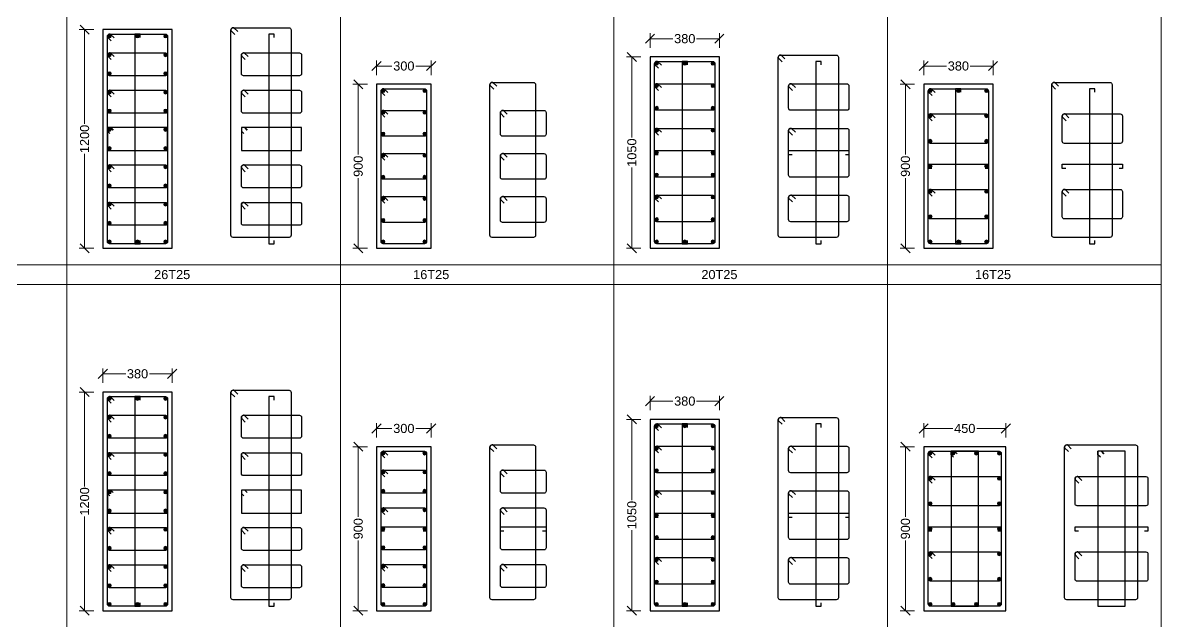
# Model space of a CAD drawing. Header units: inches. Extents: x 332 to 524, y 371 to 463.
# Drawn here: x 402.01 to 408.25, y 399.97 to 403.25 of the extents above; entities that cross this region are included whole.
import ezdxf
from ezdxf.enums import TextEntityAlignment as Align

# ---------------------------------------------------------------- set-up
doc = ezdxf.new("R2010")
doc.units = ezdxf.units.IN
doc.header["$MEASUREMENT"] = 0
for name, color, linetype, lineweight in [('25', 7, 'Continuous', 13), ('Column', 1, 'Continuous', 30), ('S-SHEET', 8, 'Continuous', 0)]:
    doc.layers.add(name, color=color, linetype=linetype, lineweight=lineweight)
for name, color, linetype in [('Bar', 7, 'Continuous'), ('Cover', 25, 'Continuous'), ('Dim', 7, 'Continuous'), ('Links', 4, 'Continuous'), ('Text', 7, 'Continuous')]:
    doc.layers.add(name, color=color, linetype=linetype)
doc.styles.add('Rcad', font='arial.ttf')

# ---------------------------------------------------------------- blocks, each defined once
blk = doc.blocks.new('_Oblique')
at = {"color": 0, "linetype": 'ByBlock', "lineweight": -2}
blk.add_line((-0.5, -0.5), (0.5, 0.5), dxfattribs=at)
blk = doc.blocks.new('25')
at = {"layer": '25'}
h = blk.add_hatch(color=256, dxfattribs=at)
h.paths.add_polyline_path([(0.35, 0.35), (0, 0), (0.35, -0.35, 0.198912), (0.5, 0, 0.198912)])
h.paths.add_polyline_path([(0.35, 0.35, 0.414214), (-0.35, 0.35), (0, 0)])
h.paths.add_polyline_path([(-0.35, 0.35, 0.198912), (-0.5, 0, 0.198912), (-0.35, -0.35), (0, 0)])
h.paths.add_polyline_path([(0, 0), (-0.35, -0.35, 0.414214), (0.35, -0.35)])
at = {"layer": '25', "lineweight": 15}
for p, q in [((0.35, 0.35), (-0.35, -0.35)), ((0.35, -0.35), (-0.35, 0.35))]:
    blk.add_line(p, q, dxfattribs=at)
at = {"layer": '25'}
blk.add_circle((0, 0), 0.5, dxfattribs=at)

msp = doc.modelspace()

# ---------------------------------------------------------------- linework, layer by layer
at = {"layer": 'Column', "elevation": 2510.4241}
for points in [[(402.4448, 402.0129), (402.8248, 402.0129), (402.8248, 403.2129), (402.4448, 403.2129)], [(405.4448, 402.0129), (405.8248, 402.0129), (405.8248, 403.0629), (405.4448, 403.0629)], [(403.9448, 402.0129), (404.2448, 402.0129), (404.2448, 402.9129), (403.9448, 402.9129)], [(406.9448, 402.0129), (407.3248, 402.0129), (407.3248, 402.9129), (406.9448, 402.9129)], [(402.4448, 400.0242), (402.8248, 400.0242), (402.8248, 401.2242), (402.4448, 401.2242)], [(405.4448, 400.0242), (405.8248, 400.0242), (405.8248, 401.0742), (405.4448, 401.0742)], [(403.9448, 400.0242), (404.2448, 400.0242), (404.2448, 400.9242), (403.9448, 400.9242)], [(406.9448, 400.0242), (407.3948, 400.0242), (407.3948, 400.9242), (406.9448, 400.9242)]]:
    msp.add_lwpolyline(points, close=True, dxfattribs=at)
at = {"layer": 'Cover', "elevation": 2510.4241}
for points in [[(402.4815, 403.1879), (402.7881, 403.1879, -0.414214), (402.7998, 403.1762), (402.7998, 402.0496, -0.414214), (402.7881, 402.0379), (402.4815, 402.0379, -0.414214), (402.4698, 402.0496), (402.4698, 403.1762, -0.414214), (402.4815, 403.1879), (402.4857, 403.1879), (402.5067, 403.1669), (402.4857, 403.1879), (402.4815, 403.1879, 0.414214), (402.4698, 403.1762), (402.4698, 403.172), (402.4909, 403.1511)], [(403.1587, 403.223), (403.4653, 403.223, -0.414214), (403.477, 403.2113), (403.477, 402.0847, -0.414214), (403.4653, 402.073), (403.1587, 402.073, -0.414214), (403.147, 402.0847), (403.147, 403.2113, -0.414214), (403.1587, 403.223), (403.1629, 403.223), (403.1839, 403.202), (403.1629, 403.223), (403.1587, 403.223, 0.414214), (403.147, 403.2113), (403.147, 403.2071), (403.1681, 403.1862)], [(406.1587, 403.073), (406.4653, 403.073, -0.414214), (406.477, 403.0613), (406.477, 402.0847, -0.414214), (406.4653, 402.073), (406.1587, 402.073, -0.414214), (406.147, 402.0847), (406.147, 403.0613, -0.414214), (406.1587, 403.073), (406.1629, 403.073), (406.1839, 403.052), (406.1629, 403.073), (406.1587, 403.073, 0.414214), (406.147, 403.0613), (406.147, 403.0571), (406.1681, 403.0362)], [(405.4815, 403.0379), (405.7881, 403.0379, -0.414214), (405.7998, 403.0262), (405.7998, 402.0496, -0.414214), (405.7881, 402.0379), (405.4815, 402.0379, -0.414214), (405.4698, 402.0496), (405.4698, 403.0262, -0.414214), (405.4815, 403.0379), (405.4857, 403.0379), (405.5067, 403.0169), (405.4857, 403.0379), (405.4815, 403.0379, 0.414214), (405.4698, 403.0262), (405.4698, 403.022), (405.4909, 403.0011)], [(403.9815, 402.8879), (404.2081, 402.8879, -0.414214), (404.2198, 402.8762), (404.2198, 402.0496, -0.414214), (404.2081, 402.0379), (403.9815, 402.0379, -0.414214), (403.9698, 402.0496), (403.9698, 402.8762, -0.414214), (403.9815, 402.8879), (403.9857, 402.8879), (404.0067, 402.8669), (403.9857, 402.8879), (403.9815, 402.8879, 0.414214), (403.9698, 402.8762), (403.9698, 402.872), (403.9909, 402.8511)], [(404.5787, 402.923), (404.8053, 402.923, -0.414214), (404.817, 402.9113), (404.817, 402.0847, -0.414214), (404.8053, 402.073), (404.5787, 402.073, -0.414214), (404.567, 402.0847), (404.567, 402.9113, -0.414214), (404.5787, 402.923), (404.5829, 402.923), (404.6039, 402.902), (404.5829, 402.923), (404.5787, 402.923, 0.414214), (404.567, 402.9113), (404.567, 402.9071), (404.5881, 402.8862)], [(406.9815, 402.8879), (407.2881, 402.8879, -0.414214), (407.2998, 402.8762), (407.2998, 402.0496, -0.414214), (407.2881, 402.0379), (406.9815, 402.0379, -0.414214), (406.9698, 402.0496), (406.9698, 402.8762, -0.414214), (406.9815, 402.8879), (406.9857, 402.8879), (407.0067, 402.8669), (406.9857, 402.8879), (406.9815, 402.8879, 0.414214), (406.9698, 402.8762), (406.9698, 402.872), (406.9909, 402.8511)], [(407.6587, 402.923), (407.9653, 402.923, -0.414214), (407.977, 402.9113), (407.977, 402.0847, -0.414214), (407.9653, 402.073), (407.6587, 402.073, -0.414214), (407.647, 402.0847), (407.647, 402.9113, -0.414214), (407.6587, 402.923), (407.6629, 402.923), (407.6839, 402.902), (407.6629, 402.923), (407.6587, 402.923, 0.414214), (407.647, 402.9113), (407.647, 402.9071), (407.6681, 402.8862)], [(402.4815, 401.1992), (402.7881, 401.1992, -0.414214), (402.7998, 401.1875), (402.7998, 400.0609, -0.414214), (402.7881, 400.0492), (402.4815, 400.0492, -0.414214), (402.4698, 400.0609), (402.4698, 401.1875, -0.414214), (402.4815, 401.1992), (402.4857, 401.1992), (402.5067, 401.1783), (402.4857, 401.1992), (402.4815, 401.1992, 0.414214), (402.4698, 401.1875), (402.4698, 401.1834), (402.4909, 401.1624)], [(403.1587, 401.2343), (403.4653, 401.2343, -0.414214), (403.477, 401.2226), (403.477, 400.096, -0.414214), (403.4653, 400.0843), (403.1587, 400.0843, -0.414214), (403.147, 400.096), (403.147, 401.2226, -0.414214), (403.1587, 401.2343), (403.1629, 401.2343), (403.1839, 401.2134), (403.1629, 401.2343), (403.1587, 401.2343, 0.414214), (403.147, 401.2226), (403.147, 401.2185), (403.1681, 401.1975)], [(406.1587, 401.0843), (406.4653, 401.0843, -0.414214), (406.477, 401.0726), (406.477, 400.096, -0.414214), (406.4653, 400.0843), (406.1587, 400.0843, -0.414214), (406.147, 400.096), (406.147, 401.0726, -0.414214), (406.1587, 401.0843), (406.1629, 401.0843), (406.1839, 401.0634), (406.1629, 401.0843), (406.1587, 401.0843, 0.414214), (406.147, 401.0726), (406.147, 401.0685), (406.1681, 401.0475)], [(405.4815, 401.0492), (405.7881, 401.0492, -0.414214), (405.7998, 401.0375), (405.7998, 400.0609, -0.414214), (405.7881, 400.0492), (405.4815, 400.0492, -0.414214), (405.4698, 400.0609), (405.4698, 401.0375, -0.414214), (405.4815, 401.0492), (405.4857, 401.0492), (405.5067, 401.0283), (405.4857, 401.0492), (405.4815, 401.0492, 0.414214), (405.4698, 401.0375), (405.4698, 401.0334), (405.4909, 401.0124)], [(404.5787, 400.9343), (404.8053, 400.9343, -0.414214), (404.817, 400.9226), (404.817, 400.096, -0.414214), (404.8053, 400.0843), (404.5787, 400.0843, -0.414214), (404.567, 400.096), (404.567, 400.9226, -0.414214), (404.5787, 400.9343), (404.5829, 400.9343), (404.6039, 400.9134), (404.5829, 400.9343), (404.5787, 400.9343, 0.414214), (404.567, 400.9226), (404.567, 400.9185), (404.5881, 400.8975)], [(407.7287, 400.9343), (408.1053, 400.9343, -0.414214), (408.117, 400.9226), (408.117, 400.096, -0.414214), (408.1053, 400.0843), (407.7287, 400.0843, -0.414214), (407.717, 400.096), (407.717, 400.9226, -0.414214), (407.7287, 400.9343), (407.7329, 400.9343), (407.7539, 400.9134), (407.7329, 400.9343), (407.7287, 400.9343, 0.414214), (407.717, 400.9226), (407.717, 400.9185), (407.7381, 400.8975)], [(403.9815, 400.8992), (404.2081, 400.8992, -0.414214), (404.2198, 400.8875), (404.2198, 400.0609, -0.414214), (404.2081, 400.0492), (403.9815, 400.0492, -0.414214), (403.9698, 400.0609), (403.9698, 400.8875, -0.414214), (403.9815, 400.8992), (403.9857, 400.8992), (404.0067, 400.8783), (403.9857, 400.8992), (403.9815, 400.8992, 0.414214), (403.9698, 400.8875), (403.9698, 400.8834), (403.9909, 400.8624)], [(406.9815, 400.8992), (407.3581, 400.8992, -0.414214), (407.3698, 400.8875), (407.3698, 400.0609, -0.414214), (407.3581, 400.0492), (406.9815, 400.0492, -0.414214), (406.9698, 400.0609), (406.9698, 400.8875, -0.414214), (406.9815, 400.8992), (406.9857, 400.8992), (407.0067, 400.8783), (406.9857, 400.8992), (406.9815, 400.8992, 0.414214), (406.9698, 400.8875), (406.9698, 400.8834), (406.9909, 400.8624)]]:
    msp.add_lwpolyline(points, format="xyb", dxfattribs=at)
at = {"layer": 'Dim', "lineweight": 13}
for p, q in [((402.3948, 403.2129, 2510.4241), (402.3148, 403.2129, 2510.4241)), ((402.3448, 403.2129, 2510.4241), (402.3448, 402.695, 2510.4241)), ((405.4448, 403.1129, 2510.4241), (405.4448, 403.1929, 2510.4241)), ((405.8248, 403.1129, 2510.4241), (405.8248, 403.1929, 2510.4241)), ((405.4448, 403.1629, 2510.4241), (405.5698, 403.1629, 2510.4241)), ((405.8248, 403.1629, 2510.4241), (405.6999, 403.1629, 2510.4241)), ((405.3948, 403.0629, 2510.4241), (405.3148, 403.0629, 2510.4241)), ((405.3448, 403.0629, 2510.4241), (405.3448, 402.62, 2510.4241)), ((403.9448, 402.9629, 2510.4241), (403.9448, 403.0429, 2510.4241)), ((403.9448, 403.0129, 2510.4241), (404.0298, 403.0129, 2510.4241)), ((404.2448, 403.0129, 2510.4241), (404.1599, 403.0129, 2510.4241)), ((404.2448, 402.9629, 2510.4241), (404.2448, 403.0429, 2510.4241)), ((406.9448, 402.9629, 2510.4241), (406.9448, 403.0429, 2510.4241)), ((406.9448, 403.0129, 2510.4241), (407.0698, 403.0129, 2510.4241)), ((407.3248, 403.0129, 2510.4241), (407.1999, 403.0129, 2510.4241)), ((407.3248, 402.9629, 2510.4241), (407.3248, 403.0429, 2510.4241)), ((403.8948, 402.9129, 2510.4241), (403.8148, 402.9129, 2510.4241)), ((403.8448, 402.9129, 2510.4241), (403.8448, 402.528, 2510.4241)), ((406.8948, 402.9129, 2510.4241), (406.8148, 402.9129, 2510.4241)), ((406.8448, 402.9129, 2510.4241), (406.8448, 402.528, 2510.4241)), ((402.3448, 402.0129, 2510.4241), (402.3448, 402.5308, 2510.4241)), ((405.3448, 402.0129, 2510.4241), (405.3448, 402.4558, 2510.4241)), ((403.8448, 402.0129, 2510.4241), (403.8448, 402.3978, 2510.4241)), ((406.8448, 402.0129, 2510.4241), (406.8448, 402.3978, 2510.4241)), ((402.3948, 402.0129, 2510.4241), (402.3148, 402.0129, 2510.4241)), ((403.8948, 402.0129, 2510.4241), (403.8148, 402.0129, 2510.4241)), ((405.3948, 402.0129, 2510.4241), (405.3148, 402.0129, 2510.4241)), ((406.8948, 402.0129, 2510.4241), (406.8148, 402.0129, 2510.4241)), ((402.4448, 401.2742, 2510.4241), (402.4448, 401.3542, 2510.4241)), ((402.4448, 401.3242, 2510.4241), (402.5698, 401.3242, 2510.4241)), ((402.8248, 401.3242, 2510.4241), (402.6999, 401.3242, 2510.4241)), ((402.8248, 401.2742, 2510.4241), (402.8248, 401.3542, 2510.4241)), ((402.3948, 401.2242, 2510.4241), (402.3148, 401.2242, 2510.4241)), ((402.3448, 401.2242, 2510.4241), (402.3448, 400.7064, 2510.4241)), ((405.4448, 401.1242, 2510.4241), (405.4448, 401.2042, 2510.4241)), ((405.8248, 401.1242, 2510.4241), (405.8248, 401.2042, 2510.4241)), ((405.4448, 401.1742, 2510.4241), (405.5698, 401.1742, 2510.4241)), ((405.8248, 401.1742, 2510.4241), (405.6999, 401.1742, 2510.4241)), ((405.3948, 401.0742, 2510.4241), (405.3148, 401.0742, 2510.4241)), ((405.3448, 401.0742, 2510.4241), (405.3448, 400.6314, 2510.4241)), ((403.9448, 400.9742, 2510.4241), (403.9448, 401.0542, 2510.4241)), ((403.9448, 401.0242, 2510.4241), (404.0298, 401.0242, 2510.4241)), ((404.2448, 401.0242, 2510.4241), (404.1599, 401.0242, 2510.4241)), ((404.2448, 400.9742, 2510.4241), (404.2448, 401.0542, 2510.4241)), ((406.9448, 400.9742, 2510.4241), (406.9448, 401.0542, 2510.4241)), ((406.9448, 401.0242, 2510.4241), (407.1038, 401.0242, 2510.4241)), ((407.3948, 401.0242, 2510.4241), (407.2359, 401.0242, 2510.4241)), ((407.3948, 400.9742, 2510.4241), (407.3948, 401.0542, 2510.4241)), ((403.8948, 400.9242, 2510.4241), (403.8148, 400.9242, 2510.4241)), ((403.8448, 400.9242, 2510.4241), (403.8448, 400.5393, 2510.4241)), ((406.8948, 400.9242, 2510.4241), (406.8148, 400.9242, 2510.4241)), ((406.8448, 400.9242, 2510.4241), (406.8448, 400.5393, 2510.4241)), ((402.3448, 400.0242, 2510.4241), (402.3448, 400.5421, 2510.4241)), ((405.3448, 400.0242, 2510.4241), (405.3448, 400.4671, 2510.4241)), ((403.8448, 400.0242, 2510.4241), (403.8448, 400.4092, 2510.4241)), ((406.8448, 400.0242, 2510.4241), (406.8448, 400.4092, 2510.4241)), ((402.3948, 400.0242, 2510.4241), (402.3148, 400.0242, 2510.4241)), ((403.8948, 400.0242, 2510.4241), (403.8148, 400.0242, 2510.4241)), ((405.3948, 400.0242, 2510.4241), (405.3148, 400.0242, 2510.4241)), ((406.8948, 400.0242, 2510.4241), (406.8148, 400.0242, 2510.4241))]:
    msp.add_line(p, q, dxfattribs=at)
at = {"layer": 'Links', "color": 6, "elevation": 2510.4241}
for points in [[(402.6489, 403.1692), (402.6489, 403.1879), (402.6197, 403.1879), (402.6197, 402.0379), (402.6489, 402.0379), (402.6489, 402.0566)], [(403.3834, 403.1692), (403.3834, 403.1879), (403.3542, 403.1879), (403.3542, 402.0379), (403.3834, 402.0379), (403.3834, 402.0566)], [(405.6489, 403.0192), (405.6489, 403.0379), (405.6197, 403.0379), (405.6197, 402.0379), (405.6489, 402.0379), (405.6489, 402.0566)], [(406.3834, 403.0192), (406.3834, 403.0379), (406.3542, 403.0379), (406.3542, 402.0379), (406.3834, 402.0379), (406.3834, 402.0566)], [(407.1489, 402.8692), (407.1489, 402.8879), (407.1197, 402.8879), (407.1197, 402.0379), (407.1489, 402.0379), (407.1489, 402.0566)], [(407.8834, 402.8692), (407.8834, 402.8879), (407.8542, 402.8879), (407.8542, 402.0379), (407.8834, 402.0379), (407.8834, 402.0566)], [(405.4886, 402.5255), (405.4698, 402.5255), (405.4698, 402.5489), (405.7998, 402.5489), (405.7998, 402.5489), (405.7998, 402.5255), (405.7811, 402.5255)], [(406.2231, 402.5255), (406.2043, 402.5255), (406.2043, 402.5489), (406.5343, 402.5489), (406.5343, 402.5489), (406.5343, 402.5255), (406.5156, 402.5255)], [(406.9886, 402.4505), (406.9698, 402.4505), (406.9698, 402.4739), (407.2998, 402.4739), (407.2998, 402.4739), (407.2998, 402.4505), (407.2811, 402.4505)], [(407.7231, 402.4505), (407.7043, 402.4505), (407.7043, 402.4739), (408.0343, 402.4739), (408.0343, 402.4739), (408.0343, 402.4505), (408.0156, 402.4505)], [(402.6489, 401.1805), (402.6489, 401.1992), (402.6197, 401.1992), (402.6197, 400.0492), (402.6489, 400.0492), (402.6489, 400.068)], [(403.3834, 401.1805), (403.3834, 401.1992), (403.3542, 401.1992), (403.3542, 400.0492), (403.3834, 400.0492), (403.3834, 400.068)], [(405.6489, 401.0305), (405.6489, 401.0492), (405.6197, 401.0492), (405.6197, 400.0492), (405.6489, 400.0492), (405.6489, 400.068)], [(406.3834, 401.0305), (406.3834, 401.0492), (406.3542, 401.0492), (406.3542, 400.0492), (406.3834, 400.0492), (406.3834, 400.068)], [(405.4886, 400.5368), (405.4698, 400.5368), (405.4698, 400.5602), (405.7998, 400.5602), (405.7998, 400.5602), (405.7998, 400.5368), (405.7811, 400.5368)], [(406.2231, 400.5368), (406.2043, 400.5368), (406.2043, 400.5602), (406.5343, 400.5602), (406.5343, 400.5602), (406.5343, 400.5368), (406.5156, 400.5368)], [(403.9886, 400.4618), (403.9698, 400.4618), (403.9698, 400.4852), (404.2198, 400.4852), (404.2198, 400.4852), (404.2198, 400.4618), (404.2011, 400.4618)], [(404.6431, 400.4618), (404.6243, 400.4618), (404.6243, 400.4852), (404.8743, 400.4852), (404.8743, 400.4852), (404.8743, 400.4618), (404.8556, 400.4618)], [(406.9886, 400.4618), (406.9698, 400.4618), (406.9698, 400.4852), (407.3698, 400.4852), (407.3698, 400.4852), (407.3698, 400.4618), (407.3511, 400.4618)], [(407.7931, 400.4612), (407.7743, 400.4612), (407.7743, 400.4846), (408.1743, 400.4846), (408.1743, 400.4846), (408.1743, 400.4612), (408.1556, 400.4612)]]:
    msp.add_lwpolyline(points, dxfattribs=at)
at = {"layer": 'Links', "elevation": 2510.4241}
for points in [[(402.4815, 403.0853), (402.7881, 403.0853, -0.414214), (402.7998, 403.0736), (402.7998, 402.9711, -0.414214), (402.7881, 402.9594), (402.4815, 402.9594, -0.414214), (402.4698, 402.9711), (402.4698, 403.0736, -0.414214), (402.4815, 403.0853), (402.4857, 403.0853), (402.5067, 403.0644), (402.4857, 403.0853), (402.4815, 403.0853, 0.414214), (402.4698, 403.0736), (402.4698, 403.0695), (402.4909, 403.0485)], [(403.216, 403.0853), (403.5226, 403.0853, -0.414214), (403.5343, 403.0736), (403.5343, 402.9711, -0.414214), (403.5226, 402.9594), (403.216, 402.9594, -0.414214), (403.2043, 402.9711), (403.2043, 403.0736, -0.414214), (403.216, 403.0853), (403.2202, 403.0853), (403.2412, 403.0644), (403.2202, 403.0853), (403.216, 403.0853, 0.414214), (403.2043, 403.0736), (403.2043, 403.0695), (403.2254, 403.0485)], [(402.4815, 402.8802), (402.7881, 402.8802, -0.414214), (402.7998, 402.8685), (402.7998, 402.766, -0.414214), (402.7881, 402.7543), (402.4815, 402.7543, -0.414214), (402.4698, 402.766), (402.4698, 402.8685, -0.414214), (402.4815, 402.8802), (402.4857, 402.8802), (402.5067, 402.8593), (402.4857, 402.8802), (402.4815, 402.8802, 0.414214), (402.4698, 402.8685), (402.4698, 402.8644), (402.4909, 402.8434)], [(403.216, 402.8802), (403.5226, 402.8802, -0.414214), (403.5343, 402.8685), (403.5343, 402.766, -0.414214), (403.5226, 402.7543), (403.216, 402.7543, -0.414214), (403.2043, 402.766), (403.2043, 402.8685, -0.414214), (403.216, 402.8802), (403.2202, 402.8802), (403.2412, 402.8593), (403.2202, 402.8802), (403.216, 402.8802, 0.414214), (403.2043, 402.8685), (403.2043, 402.8644), (403.2254, 402.8434)], [(405.4815, 402.9156), (405.7881, 402.9156, -0.414214), (405.7998, 402.9039), (405.7998, 402.7817, -0.414214), (405.7881, 402.77), (405.4815, 402.77, -0.414214), (405.4698, 402.7817), (405.4698, 402.9039, -0.414214), (405.4815, 402.9156), (405.4857, 402.9156), (405.5067, 402.8947), (405.4857, 402.9156), (405.4815, 402.9156, 0.414214), (405.4698, 402.9039), (405.4698, 402.8998), (405.4909, 402.8788)], [(406.216, 402.9156), (406.5226, 402.9156, -0.414214), (406.5343, 402.9039), (406.5343, 402.7817, -0.414214), (406.5226, 402.77), (406.216, 402.77, -0.414214), (406.2043, 402.7817), (406.2043, 402.9039, -0.414214), (406.216, 402.9156), (406.2202, 402.9156), (406.2412, 402.8947), (406.2202, 402.9156), (406.216, 402.9156, 0.414214), (406.2043, 402.9039), (406.2043, 402.8998), (406.2254, 402.8788)], [(403.9815, 402.7696), (404.2081, 402.7696, -0.414214), (404.2198, 402.7579), (404.2198, 402.6396, -0.414214), (404.2081, 402.6279), (403.9815, 402.6279, -0.414214), (403.9698, 402.6396), (403.9698, 402.7579, -0.414214), (403.9815, 402.7696), (403.9857, 402.7696), (404.0067, 402.7486), (403.9857, 402.7696), (403.9815, 402.7696, 0.414214), (403.9698, 402.7579), (403.9698, 402.7538), (403.9909, 402.7328)], [(404.636, 402.7696), (404.8626, 402.7696, -0.414214), (404.8743, 402.7579), (404.8743, 402.6396, -0.414214), (404.8626, 402.6279), (404.636, 402.6279, -0.414214), (404.6243, 402.6396), (404.6243, 402.7579, -0.414214), (404.636, 402.7696), (404.6402, 402.7696), (404.6612, 402.7486), (404.6402, 402.7696), (404.636, 402.7696, 0.414214), (404.6243, 402.7579), (404.6243, 402.7538), (404.6454, 402.7328)], [(406.9815, 402.7499), (407.2881, 402.7499, -0.414214), (407.2998, 402.7382), (407.2998, 402.6002, -0.414214), (407.2881, 402.5885), (406.9815, 402.5885, -0.414214), (406.9698, 402.6002), (406.9698, 402.7382, -0.414214), (406.9815, 402.7499), (406.9857, 402.7499), (407.0067, 402.7289), (406.9857, 402.7499), (406.9815, 402.7499, 0.414214), (406.9698, 402.7382), (406.9698, 402.734), (406.9909, 402.7131)], [(407.716, 402.7499), (408.0226, 402.7499, -0.414214), (408.0343, 402.7382), (408.0343, 402.6002, -0.414214), (408.0226, 402.5885), (407.716, 402.5885, -0.414214), (407.7043, 402.6002), (407.7043, 402.7382, -0.414214), (407.716, 402.7499), (407.7202, 402.7499), (407.7412, 402.7289), (407.7202, 402.7499), (407.716, 402.7499, 0.414214), (407.7043, 402.7382), (407.7043, 402.734), (407.7254, 402.7131)], [(405.4815, 402.6711), (405.7881, 402.6711, -0.414214), (405.7998, 402.6594), (405.7998, 402.4149, -0.414214), (405.7881, 402.4032), (405.4815, 402.4032, -0.414214), (405.4698, 402.4149), (405.4698, 402.6594, -0.414214), (405.4815, 402.6711), (405.4857, 402.6711), (405.5067, 402.6502), (405.4857, 402.6711), (405.4815, 402.6711, 0.414214), (405.4698, 402.6594), (405.4698, 402.6553), (405.4909, 402.6343)], [(406.216, 402.6711), (406.5226, 402.6711, -0.414214), (406.5343, 402.6594), (406.5343, 402.4149, -0.414214), (406.5226, 402.4032), (406.216, 402.4032, -0.414214), (406.2043, 402.4149), (406.2043, 402.6594, -0.414214), (406.216, 402.6711), (406.2202, 402.6711), (406.2412, 402.6502), (406.2202, 402.6711), (406.216, 402.6711, 0.414214), (406.2043, 402.6594), (406.2043, 402.6553), (406.2254, 402.6343)], [(403.9815, 402.533), (404.2081, 402.533, -0.414214), (404.2198, 402.5213), (404.2198, 402.403, -0.414214), (404.2081, 402.3913), (403.9815, 402.3913, -0.414214), (403.9698, 402.403), (403.9698, 402.5213, -0.414214), (403.9815, 402.533), (403.9857, 402.533), (404.0067, 402.5121), (403.9857, 402.533), (403.9815, 402.533, 0.414214), (403.9698, 402.5213), (403.9698, 402.5172), (403.9909, 402.4962)], [(404.636, 402.533), (404.8626, 402.533, -0.414214), (404.8743, 402.5213), (404.8743, 402.403, -0.414214), (404.8626, 402.3913), (404.636, 402.3913, -0.414214), (404.6243, 402.403), (404.6243, 402.5213, -0.414214), (404.636, 402.533), (404.6402, 402.533), (404.6612, 402.5121), (404.6402, 402.533), (404.636, 402.533, 0.414214), (404.6243, 402.5213), (404.6243, 402.5172), (404.6454, 402.4962)], [(402.4815, 402.4701), (402.7881, 402.4701, -0.414214), (402.7998, 402.4584), (402.7998, 402.3558, -0.414214), (402.7881, 402.3441), (402.4815, 402.3441, -0.414214), (402.4698, 402.3558), (402.4698, 402.4584, -0.414214), (402.4815, 402.4701), (402.4857, 402.4701), (402.5067, 402.4491), (402.4857, 402.4701), (402.4815, 402.4701, 0.414214), (402.4698, 402.4584), (402.4698, 402.4542), (402.4909, 402.4333)], [(403.216, 402.4701), (403.5226, 402.4701, -0.414214), (403.5343, 402.4584), (403.5343, 402.3558, -0.414214), (403.5226, 402.3441), (403.216, 402.3441, -0.414214), (403.2043, 402.3558), (403.2043, 402.4584, -0.414214), (403.216, 402.4701), (403.2202, 402.4701), (403.2412, 402.4491), (403.2202, 402.4701), (403.216, 402.4701, 0.414214), (403.2043, 402.4584), (403.2043, 402.4542), (403.2254, 402.4333)], [(405.4815, 402.3044), (405.7881, 402.3044, -0.414214), (405.7998, 402.2927), (405.7998, 402.1704, -0.414214), (405.7881, 402.1587), (405.4815, 402.1587, -0.414214), (405.4698, 402.1704), (405.4698, 402.2927, -0.414214), (405.4815, 402.3044), (405.4857, 402.3044), (405.5067, 402.2834), (405.4857, 402.3044), (405.4815, 402.3044, 0.414214), (405.4698, 402.2927), (405.4698, 402.2885), (405.4909, 402.2676)], [(406.216, 402.3044), (406.5226, 402.3044, -0.414214), (406.5343, 402.2927), (406.5343, 402.1704, -0.414214), (406.5226, 402.1587), (406.216, 402.1587, -0.414214), (406.2043, 402.1704), (406.2043, 402.2927, -0.414214), (406.216, 402.3044), (406.2202, 402.3044), (406.2412, 402.2834), (406.2202, 402.3044), (406.216, 402.3044, 0.414214), (406.2043, 402.2927), (406.2043, 402.2885), (406.2254, 402.2676)], [(406.9815, 402.3359), (407.2881, 402.3359, -0.414214), (407.2998, 402.3242), (407.2998, 402.1862, -0.414214), (407.2881, 402.1745), (406.9815, 402.1745, -0.414214), (406.9698, 402.1862), (406.9698, 402.3242, -0.414214), (406.9815, 402.3359), (406.9857, 402.3359), (407.0067, 402.3149), (406.9857, 402.3359), (406.9815, 402.3359, 0.414214), (406.9698, 402.3242), (406.9698, 402.32), (406.9909, 402.2991)], [(407.716, 402.3359), (408.0226, 402.3359, -0.414214), (408.0343, 402.3242), (408.0343, 402.1862, -0.414214), (408.0226, 402.1745), (407.716, 402.1745, -0.414214), (407.7043, 402.1862), (407.7043, 402.3242, -0.414214), (407.716, 402.3359), (407.7202, 402.3359), (407.7412, 402.3149), (407.7202, 402.3359), (407.716, 402.3359, 0.414214), (407.7043, 402.3242), (407.7043, 402.32), (407.7254, 402.2991)], [(402.4815, 402.265), (402.7881, 402.265, -0.414214), (402.7998, 402.2533), (402.7998, 402.1507, -0.414214), (402.7881, 402.139), (402.4815, 402.139, -0.414214), (402.4698, 402.1507), (402.4698, 402.2533, -0.414214), (402.4815, 402.265), (402.4857, 402.265), (402.5067, 402.244), (402.4857, 402.265), (402.4815, 402.265, 0.414214), (402.4698, 402.2533), (402.4698, 402.2491), (402.4909, 402.2282)], [(403.216, 402.265), (403.5226, 402.265, -0.414214), (403.5343, 402.2533), (403.5343, 402.1507, -0.414214), (403.5226, 402.139), (403.216, 402.139, -0.414214), (403.2043, 402.1507), (403.2043, 402.2533, -0.414214), (403.216, 402.265), (403.2202, 402.265), (403.2412, 402.244), (403.2202, 402.265), (403.216, 402.265, 0.414214), (403.2043, 402.2533), (403.2043, 402.2491), (403.2254, 402.2282)], [(403.9815, 402.2965), (404.2081, 402.2965, -0.414214), (404.2198, 402.2848), (404.2198, 402.1665, -0.414214), (404.2081, 402.1548), (403.9815, 402.1548, -0.414214), (403.9698, 402.1665), (403.9698, 402.2848, -0.414214), (403.9815, 402.2965), (403.9857, 402.2965), (404.0067, 402.2755), (403.9857, 402.2965), (403.9815, 402.2965, 0.414214), (403.9698, 402.2848), (403.9698, 402.2806), (403.9909, 402.2597)], [(404.636, 402.2965), (404.8626, 402.2965, -0.414214), (404.8743, 402.2848), (404.8743, 402.1665, -0.414214), (404.8626, 402.1548), (404.636, 402.1548, -0.414214), (404.6243, 402.1665), (404.6243, 402.2848, -0.414214), (404.636, 402.2965), (404.6402, 402.2965), (404.6612, 402.2755), (404.6402, 402.2965), (404.636, 402.2965, 0.414214), (404.6243, 402.2848), (404.6243, 402.2806), (404.6454, 402.2597)], [(402.4815, 401.0967), (402.7881, 401.0967, -0.414214), (402.7998, 401.085), (402.7998, 400.9824, -0.414214), (402.7881, 400.9707), (402.4815, 400.9707, -0.414214), (402.4698, 400.9824), (402.4698, 401.085, -0.414214), (402.4815, 401.0967), (402.4857, 401.0967), (402.5067, 401.0757), (402.4857, 401.0967), (402.4815, 401.0967, 0.414214), (402.4698, 401.085), (402.4698, 401.0809), (402.4909, 401.0599)], [(403.216, 401.0967), (403.5226, 401.0967, -0.414214), (403.5343, 401.085), (403.5343, 400.9824, -0.414214), (403.5226, 400.9707), (403.216, 400.9707, -0.414214), (403.2043, 400.9824), (403.2043, 401.085, -0.414214), (403.216, 401.0967), (403.2202, 401.0967), (403.2412, 401.0757), (403.2202, 401.0967), (403.216, 401.0967, 0.414214), (403.2043, 401.085), (403.2043, 401.0809), (403.2254, 401.0599)], [(402.4815, 400.8916), (402.7881, 400.8916, -0.414214), (402.7998, 400.8799), (402.7998, 400.7774, -0.414214), (402.7881, 400.7657), (402.4815, 400.7657, -0.414214), (402.4698, 400.7774), (402.4698, 400.8799, -0.414214), (402.4815, 400.8916), (402.4857, 400.8916), (402.5067, 400.8706), (402.4857, 400.8916), (402.4815, 400.8916, 0.414214), (402.4698, 400.8799), (402.4698, 400.8758), (402.4909, 400.8548)], [(403.216, 400.8916), (403.5226, 400.8916, -0.414214), (403.5343, 400.8799), (403.5343, 400.7774, -0.414214), (403.5226, 400.7657), (403.216, 400.7657, -0.414214), (403.2043, 400.7774), (403.2043, 400.8799, -0.414214), (403.216, 400.8916), (403.2202, 400.8916), (403.2412, 400.8706), (403.2202, 400.8916), (403.216, 400.8916, 0.414214), (403.2043, 400.8799), (403.2043, 400.8758), (403.2254, 400.8548)], [(405.4815, 400.927), (405.7881, 400.927, -0.414214), (405.7998, 400.9153), (405.7998, 400.793, -0.414214), (405.7881, 400.7813), (405.4815, 400.7813, -0.414214), (405.4698, 400.793), (405.4698, 400.9153, -0.414214), (405.4815, 400.927), (405.4857, 400.927), (405.5067, 400.906), (405.4857, 400.927), (405.4815, 400.927, 0.414214), (405.4698, 400.9153), (405.4698, 400.9111), (405.4909, 400.8902)], [(406.216, 400.927), (406.5226, 400.927, -0.414214), (406.5343, 400.9153), (406.5343, 400.793, -0.414214), (406.5226, 400.7813), (406.216, 400.7813, -0.414214), (406.2043, 400.793), (406.2043, 400.9153, -0.414214), (406.216, 400.927), (406.2202, 400.927), (406.2412, 400.906), (406.2202, 400.927), (406.216, 400.927, 0.414214), (406.2043, 400.9153), (406.2043, 400.9111), (406.2254, 400.8902)], [(403.9815, 400.7957), (404.2081, 400.7957, -0.414214), (404.2198, 400.784), (404.2198, 400.6805, -0.414214), (404.2081, 400.6688), (403.9815, 400.6688, -0.414214), (403.9698, 400.6805), (403.9698, 400.784, -0.414214), (403.9815, 400.7957), (403.9857, 400.7957), (404.0067, 400.7748), (403.9857, 400.7957), (403.9815, 400.7957, 0.414214), (403.9698, 400.784), (403.9698, 400.7799), (403.9909, 400.7589)], [(404.636, 400.7957), (404.8626, 400.7957, -0.414214), (404.8743, 400.784), (404.8743, 400.6805, -0.414214), (404.8626, 400.6688), (404.636, 400.6688, -0.414214), (404.6243, 400.6805), (404.6243, 400.784, -0.414214), (404.636, 400.7957), (404.6402, 400.7957), (404.6612, 400.7748), (404.6402, 400.7957), (404.636, 400.7957, 0.414214), (404.6243, 400.784), (404.6243, 400.7799), (404.6454, 400.7589)], [(406.9815, 400.7613), (407.3581, 400.7613, -0.414214), (407.3698, 400.7496), (407.3698, 400.6125, -0.414214), (407.3581, 400.6008), (406.9815, 400.6008, -0.414214), (406.9698, 400.6125), (406.9698, 400.7496, -0.414214), (406.9815, 400.7613), (406.9857, 400.7613), (407.0067, 400.7404), (406.9857, 400.7613), (406.9815, 400.7613, 0.414214), (406.9698, 400.7496), (406.9698, 400.7455), (406.9909, 400.7245)], [(407.786, 400.7607), (408.1626, 400.7607, -0.414214), (408.1743, 400.749), (408.1743, 400.6119, -0.414214), (408.1626, 400.6002), (407.786, 400.6002, -0.414214), (407.7743, 400.6119), (407.7743, 400.749, -0.414214), (407.786, 400.7607), (407.7902, 400.7607), (407.8112, 400.7397), (407.7902, 400.7607), (407.786, 400.7607, 0.414214), (407.7743, 400.749), (407.7743, 400.7448), (407.7954, 400.7239)], [(405.4815, 400.6825), (405.7881, 400.6825, -0.414214), (405.7998, 400.6708), (405.7998, 400.4263, -0.414214), (405.7881, 400.4146), (405.4815, 400.4146, -0.414214), (405.4698, 400.4263), (405.4698, 400.6708, -0.414214), (405.4815, 400.6825), (405.4857, 400.6825), (405.5067, 400.6615), (405.4857, 400.6825), (405.4815, 400.6825, 0.414214), (405.4698, 400.6708), (405.4698, 400.6666), (405.4909, 400.6457)], [(406.216, 400.6825), (406.5226, 400.6825, -0.414214), (406.5343, 400.6708), (406.5343, 400.4263, -0.414214), (406.5226, 400.4146), (406.216, 400.4146, -0.414214), (406.2043, 400.4263), (406.2043, 400.6708, -0.414214), (406.216, 400.6825), (406.2202, 400.6825), (406.2412, 400.6615), (406.2202, 400.6825), (406.216, 400.6825, 0.414214), (406.2043, 400.6708), (406.2043, 400.6666), (406.2254, 400.6457)], [(403.9815, 400.5887), (404.2081, 400.5887, -0.414214), (404.2198, 400.577), (404.2198, 400.37, -0.414214), (404.2081, 400.3583), (403.9815, 400.3583, -0.414214), (403.9698, 400.37), (403.9698, 400.577, -0.414214), (403.9815, 400.5887), (403.9857, 400.5887), (404.0067, 400.5678), (403.9857, 400.5887), (403.9815, 400.5887, 0.414214), (403.9698, 400.577), (403.9698, 400.5729), (403.9909, 400.5519)], [(404.636, 400.5887), (404.8626, 400.5887, -0.414214), (404.8743, 400.577), (404.8743, 400.37, -0.414214), (404.8626, 400.3583), (404.636, 400.3583, -0.414214), (404.6243, 400.37), (404.6243, 400.577, -0.414214), (404.636, 400.5887), (404.6402, 400.5887), (404.6612, 400.5678), (404.6402, 400.5887), (404.636, 400.5887, 0.414214), (404.6243, 400.577), (404.6243, 400.5729), (404.6454, 400.5519)], [(402.4815, 400.4814), (402.7881, 400.4814, -0.414214), (402.7998, 400.4697), (402.7998, 400.3672, -0.414214), (402.7881, 400.3555), (402.4815, 400.3555, -0.414214), (402.4698, 400.3672), (402.4698, 400.4697, -0.414214), (402.4815, 400.4814), (402.4857, 400.4814), (402.5067, 400.4605), (402.4857, 400.4814), (402.4815, 400.4814, 0.414214), (402.4698, 400.4697), (402.4698, 400.4656), (402.4909, 400.4446)], [(403.216, 400.4814), (403.5226, 400.4814, -0.414214), (403.5343, 400.4697), (403.5343, 400.3672, -0.414214), (403.5226, 400.3555), (403.216, 400.3555, -0.414214), (403.2043, 400.3672), (403.2043, 400.4697, -0.414214), (403.216, 400.4814), (403.2202, 400.4814), (403.2412, 400.4605), (403.2202, 400.4814), (403.216, 400.4814, 0.414214), (403.2043, 400.4697), (403.2043, 400.4656), (403.2254, 400.4446)], [(405.4815, 400.3157), (405.7881, 400.3157, -0.414214), (405.7998, 400.304), (405.7998, 400.1818, -0.414214), (405.7881, 400.1701), (405.4815, 400.1701, -0.414214), (405.4698, 400.1818), (405.4698, 400.304, -0.414214), (405.4815, 400.3157), (405.4857, 400.3157), (405.5067, 400.2948), (405.4857, 400.3157), (405.4815, 400.3157, 0.414214), (405.4698, 400.304), (405.4698, 400.2999), (405.4909, 400.2789)], [(406.216, 400.3157), (406.5226, 400.3157, -0.414214), (406.5343, 400.304), (406.5343, 400.1818, -0.414214), (406.5226, 400.1701), (406.216, 400.1701, -0.414214), (406.2043, 400.1818), (406.2043, 400.304, -0.414214), (406.216, 400.3157), (406.2202, 400.3157), (406.2412, 400.2948), (406.2202, 400.3157), (406.216, 400.3157, 0.414214), (406.2043, 400.304), (406.2043, 400.2999), (406.2254, 400.2789)], [(406.9815, 400.3473), (407.3581, 400.3473, -0.414214), (407.3698, 400.3356), (407.3698, 400.1985, -0.414214), (407.3581, 400.1868), (406.9815, 400.1868, -0.414214), (406.9698, 400.1985), (406.9698, 400.3356, -0.414214), (406.9815, 400.3473), (406.9857, 400.3473), (407.0067, 400.3264), (406.9857, 400.3473), (406.9815, 400.3473, 0.414214), (406.9698, 400.3356), (406.9698, 400.3315), (406.9909, 400.3105)], [(407.786, 400.3467), (408.1626, 400.3467, -0.414214), (408.1743, 400.335), (408.1743, 400.1979, -0.414214), (408.1626, 400.1862), (407.786, 400.1862, -0.414214), (407.7743, 400.1979), (407.7743, 400.335, -0.414214), (407.786, 400.3467), (407.7902, 400.3467), (407.8112, 400.3257), (407.7902, 400.3467), (407.786, 400.3467, 0.414214), (407.7743, 400.335), (407.7743, 400.3308), (407.7954, 400.3099)], [(402.4815, 400.2763), (402.7881, 400.2763, -0.414214), (402.7998, 400.2646), (402.7998, 400.1621, -0.414214), (402.7881, 400.1504), (402.4815, 400.1504, -0.414214), (402.4698, 400.1621), (402.4698, 400.2646, -0.414214), (402.4815, 400.2763), (402.4857, 400.2763), (402.5067, 400.2554), (402.4857, 400.2763), (402.4815, 400.2763, 0.414214), (402.4698, 400.2646), (402.4698, 400.2605), (402.4909, 400.2395)], [(403.216, 400.2763), (403.5226, 400.2763, -0.414214), (403.5343, 400.2646), (403.5343, 400.1621, -0.414214), (403.5226, 400.1504), (403.216, 400.1504, -0.414214), (403.2043, 400.1621), (403.2043, 400.2646, -0.414214), (403.216, 400.2763), (403.2202, 400.2763), (403.2412, 400.2554), (403.2202, 400.2763), (403.216, 400.2763, 0.414214), (403.2043, 400.2646), (403.2043, 400.2605), (403.2254, 400.2395)], [(403.9815, 400.2782), (404.2081, 400.2782, -0.414214), (404.2198, 400.2665), (404.2198, 400.163, -0.414214), (404.2081, 400.1513), (403.9815, 400.1513, -0.414214), (403.9698, 400.163), (403.9698, 400.2665, -0.414214), (403.9815, 400.2782), (403.9857, 400.2782), (404.0067, 400.2573), (403.9857, 400.2782), (403.9815, 400.2782, 0.414214), (403.9698, 400.2665), (403.9698, 400.2624), (403.9909, 400.2414)], [(404.636, 400.2782), (404.8626, 400.2782, -0.414214), (404.8743, 400.2665), (404.8743, 400.163, -0.414214), (404.8626, 400.1513), (404.636, 400.1513, -0.414214), (404.6243, 400.163), (404.6243, 400.2665, -0.414214), (404.636, 400.2782), (404.6402, 400.2782), (404.6612, 400.2573), (404.6402, 400.2782), (404.636, 400.2782, 0.414214), (404.6243, 400.2665), (404.6243, 400.2624), (404.6454, 400.2414)]]:
    msp.add_lwpolyline(points, format="xyb", dxfattribs=at)
for points in [[(402.4831, 402.6432), (402.4698, 402.6564), (402.4698, 402.5492), (402.7998, 402.5492), (402.7998, 402.6752), (402.4886, 402.6752), (402.5018, 402.6619), (402.4886, 402.6752), (402.4698, 402.6752), (402.4698, 402.6564)], [(403.2176, 402.6432), (403.2043, 402.6564), (403.2043, 402.5492), (403.5343, 402.5492), (403.5343, 402.6752), (403.2231, 402.6752), (403.2363, 402.6619), (403.2231, 402.6752), (403.2043, 402.6752), (403.2043, 402.6564)], [(402.4831, 400.6546), (402.4698, 400.6678), (402.4698, 400.5606), (402.7998, 400.5606), (402.7998, 400.6865), (402.4886, 400.6865), (402.5018, 400.6733), (402.4886, 400.6865), (402.4698, 400.6865), (402.4698, 400.6678)], [(403.2176, 400.6546), (403.2043, 400.6678), (403.2043, 400.5606), (403.5343, 400.5606), (403.5343, 400.6865), (403.2231, 400.6865), (403.2363, 400.6733), (403.2231, 400.6865), (403.2043, 400.6865), (403.2043, 400.6678)]]:
    msp.add_lwpolyline(points, dxfattribs=at)
at = {"layer": 'Links', "color": 3, "elevation": 2510.4241}
for points in [[(407.1088, 400.8673), (407.0955, 400.8805), (407.0955, 400.8992), (407.0948, 400.0492), (407.2445, 400.0492), (407.2452, 400.8992), (407.1143, 400.8992), (407.1275, 400.886), (407.1143, 400.8992), (407.0955, 400.8992), (407.0955, 400.8805)], [(407.9133, 400.8673), (407.9, 400.8805), (407.9, 400.8992), (407.8994, 400.0492), (408.049, 400.0492), (408.0497, 400.8992), (407.9188, 400.8992), (407.932, 400.886), (407.9188, 400.8992), (407.9, 400.8992), (407.9, 400.8805)]]:
    msp.add_lwpolyline(points, dxfattribs=at)
at = {"layer": 'S-SHEET'}
for p, q in [((402.2468, 397.7363, 2510.4241), (402.2468, 415.48, 2510.4241)), ((403.7468, 397.7363, 2510.4241), (403.7468, 415.48, 2510.4241)), ((405.2468, 397.7363, 2510.4241), (405.2468, 415.48, 2510.4241)), ((406.7468, 397.7363, 2510.4241), (406.7468, 415.48, 2510.4241)), ((408.2468, 397.7363, 2510.4241), (408.2468, 415.48, 2510.4241)), ((395.6708, 401.9229, 2510.4241), (408.2468, 401.9229, 2510.4241)), ((395.5268, 401.8149, 2510.4241), (408.2468, 401.8149, 2510.4241))]:
    msp.add_line(p, q, dxfattribs=at)

# ---------------------------------------------------------------- block references
at = {"layer": 'Bar', "xscale": 0.02, "yscale": 0.02, "zscale": 0.02}
for p in [(402.4808, 403.1769, 2510.4241), (402.6348, 403.1769, 2510.4241), (402.7888, 403.1769, 2510.4241), (402.4808, 403.0743, 2510.4241), (402.7888, 403.0743, 2510.4241), (405.4808, 403.0269, 2510.4241), (405.6348, 403.0269, 2510.4241), (405.7888, 403.0269, 2510.4241), (402.4808, 402.9718, 2510.4241), (402.7888, 402.9718, 2510.4241), (402.4808, 402.8692, 2510.4241), (402.7888, 402.8692, 2510.4241), (403.9808, 402.8769, 2510.4241), (404.2088, 402.8769, 2510.4241), (405.4808, 402.9046, 2510.4241), (405.7888, 402.9046, 2510.4241), (406.9808, 402.8769, 2510.4241), (407.1348, 402.8769, 2510.4241), (407.2888, 402.8769, 2510.4241), (402.4808, 402.7667, 2510.4241), (402.7888, 402.7667, 2510.4241), (403.9808, 402.7586, 2510.4241), (404.2088, 402.7586, 2510.4241), (405.4808, 402.7824, 2510.4241), (405.7888, 402.7824, 2510.4241), (406.9808, 402.7389, 2510.4241), (407.2888, 402.7389, 2510.4241), (402.4808, 402.6642, 2510.4241), (402.7888, 402.6642, 2510.4241), (403.9808, 402.6403, 2510.4241), (404.2088, 402.6403, 2510.4241), (405.4808, 402.6601, 2510.4241), (405.7888, 402.6601, 2510.4241), (402.4808, 402.5616, 2510.4241), (402.7888, 402.5616, 2510.4241), (406.9808, 402.6009, 2510.4241), (407.2888, 402.6009, 2510.4241), (403.9808, 402.522, 2510.4241), (404.2088, 402.522, 2510.4241), (405.4808, 402.5379, 2510.4241), (405.7888, 402.5379, 2510.4241), (402.4808, 402.4591, 2510.4241), (402.7888, 402.4591, 2510.4241), (406.9808, 402.4629, 2510.4241), (407.2888, 402.4629, 2510.4241), (402.4808, 402.3565, 2510.4241), (402.7888, 402.3565, 2510.4241), (403.9808, 402.4037, 2510.4241), (404.2088, 402.4037, 2510.4241), (405.4808, 402.4156, 2510.4241), (405.7888, 402.4156, 2510.4241), (405.4808, 402.2934, 2510.4241), (405.7888, 402.2934, 2510.4241), (406.9808, 402.3249, 2510.4241), (407.2888, 402.3249, 2510.4241), (402.4808, 402.254, 2510.4241), (402.7888, 402.254, 2510.4241), (403.9808, 402.2855, 2510.4241), (404.2088, 402.2855, 2510.4241), (405.4808, 402.1711, 2510.4241), (405.7888, 402.1711, 2510.4241), (406.9808, 402.1869, 2510.4241), (407.2888, 402.1869, 2510.4241), (402.4808, 402.1514, 2510.4241), (402.7888, 402.1514, 2510.4241), (403.9808, 402.1672, 2510.4241), (404.2088, 402.1672, 2510.4241), (402.4808, 402.0489, 2510.4241), (402.6348, 402.0489, 2510.4241), (402.7888, 402.0489, 2510.4241), (403.9808, 402.0489, 2510.4241), (404.2088, 402.0489, 2510.4241), (405.4808, 402.0489, 2510.4241), (405.6348, 402.0489, 2510.4241), (405.7888, 402.0489, 2510.4241), (406.9808, 402.0489, 2510.4241), (407.1348, 402.0489, 2510.4241), (407.2888, 402.0489, 2510.4241), (402.4808, 401.1882, 2510.4241), (402.6348, 401.1882, 2510.4241), (402.7888, 401.1882, 2510.4241), (402.4808, 401.0857, 2510.4241), (402.7888, 401.0857, 2510.4241), (402.4808, 400.9831, 2510.4241), (402.7888, 400.9831, 2510.4241), (405.4808, 401.0382, 2510.4241), (405.6348, 401.0382, 2510.4241), (405.7888, 401.0382, 2510.4241), (402.4808, 400.8806, 2510.4241), (402.7888, 400.8806, 2510.4241), (403.9808, 400.8882, 2510.4241), (404.2088, 400.8882, 2510.4241), (405.4808, 400.916, 2510.4241), (405.7888, 400.916, 2510.4241), (406.9808, 400.8882, 2510.4241), (407.1068, 400.8882, 2510.4241), (407.2328, 400.8882, 2510.4241), (407.3588, 400.8882, 2510.4241), (402.4808, 400.7781, 2510.4241), (402.7888, 400.7781, 2510.4241), (403.9808, 400.7847, 2510.4241), (404.2088, 400.7847, 2510.4241), (405.4808, 400.7937, 2510.4241), (405.7888, 400.7937, 2510.4241), (406.9808, 400.7502, 2510.4241), (407.3588, 400.7502, 2510.4241), (402.4808, 400.6755, 2510.4241), (402.7888, 400.6755, 2510.4241), (403.9808, 400.6812, 2510.4241), (404.2088, 400.6812, 2510.4241), (405.4808, 400.6715, 2510.4241), (405.7888, 400.6715, 2510.4241), (406.9808, 400.6122, 2510.4241), (407.3588, 400.6122, 2510.4241), (402.4808, 400.573, 2510.4241), (402.7888, 400.573, 2510.4241), (403.9808, 400.5777, 2510.4241), (404.2088, 400.5777, 2510.4241), (405.4808, 400.5492, 2510.4241), (405.7888, 400.5492, 2510.4241), (402.4808, 400.4704, 2510.4241), (402.7888, 400.4704, 2510.4241), (403.9808, 400.4742, 2510.4241), (404.2088, 400.4742, 2510.4241), (405.4808, 400.427, 2510.4241), (405.7888, 400.427, 2510.4241), (406.9808, 400.4742, 2510.4241), (407.3588, 400.4742, 2510.4241), (402.4808, 400.3679, 2510.4241), (402.7888, 400.3679, 2510.4241), (403.9808, 400.3707, 2510.4241), (404.2088, 400.3707, 2510.4241), (405.4808, 400.3047, 2510.4241), (405.7888, 400.3047, 2510.4241), (406.9808, 400.3362, 2510.4241), (407.3588, 400.3362, 2510.4241), (402.4808, 400.2653, 2510.4241), (402.7888, 400.2653, 2510.4241), (403.9808, 400.2672, 2510.4241), (404.2088, 400.2672, 2510.4241), (405.4808, 400.1825, 2510.4241), (405.7888, 400.1825, 2510.4241), (406.9808, 400.1982, 2510.4241), (407.3588, 400.1982, 2510.4241), (402.4808, 400.1628, 2510.4241), (402.7888, 400.1628, 2510.4241), (403.9808, 400.1637, 2510.4241), (404.2088, 400.1637, 2510.4241), (402.4808, 400.0602, 2510.4241), (402.6348, 400.0602, 2510.4241), (402.7888, 400.0602, 2510.4241), (403.9808, 400.0602, 2510.4241), (404.2088, 400.0602, 2510.4241), (405.4808, 400.0602, 2510.4241), (405.6348, 400.0602, 2510.4241), (405.7888, 400.0602, 2510.4241), (406.9808, 400.0602, 2510.4241), (407.1068, 400.0602, 2510.4241), (407.2328, 400.0602, 2510.4241), (407.3588, 400.0602, 2510.4241)]:
    msp.add_blockref('25', p, dxfattribs=at)
at = {"layer": 'Dim', "lineweight": 13, "xscale": 0.05, "yscale": 0.05, "zscale": 0.05}
for p, rotation in [((402.3448, 403.2129, 2510.4241), 90), ((405.4448, 403.1629, 2510.4241), 180), ((405.3448, 403.0629, 2510.4241), 90), ((403.9448, 403.0129, 2510.4241), 180), ((406.9448, 403.0129, 2510.4241), 180), ((403.8448, 402.9129, 2510.4241), 90), ((406.8448, 402.9129, 2510.4241), 90), ((402.3448, 402.0129, 2510.4241), 270), ((403.8448, 402.0129, 2510.4241), 270), ((405.3448, 402.0129, 2510.4241), 270), ((406.8448, 402.0129, 2510.4241), 270), ((402.4448, 401.3242, 2510.4241), 180), ((402.3448, 401.2242, 2510.4241), 90), ((405.4448, 401.1742, 2510.4241), 180), ((405.3448, 401.0742, 2510.4241), 90), ((403.9448, 401.0242, 2510.4241), 180), ((406.9448, 401.0242, 2510.4241), 180), ((403.8448, 400.9242, 2510.4241), 90), ((406.8448, 400.9242, 2510.4241), 90), ((402.3448, 400.0242, 2510.4241), 270), ((403.8448, 400.0242, 2510.4241), 270), ((405.3448, 400.0242, 2510.4241), 270), ((406.8448, 400.0242, 2510.4241), 270)]:
    msp.add_blockref('_Oblique', p, dxfattribs=dict(at, rotation=rotation))
for p in [(405.8248, 403.1629, 2510.4241), (404.2448, 403.0129, 2510.4241), (407.3248, 403.0129, 2510.4241), (402.8248, 401.3242, 2510.4241), (405.8248, 401.1742, 2510.4241), (404.2448, 401.0242, 2510.4241), (407.3948, 401.0242, 2510.4241)]:
    msp.add_blockref('_Oblique', p, dxfattribs=at)

# ---------------------------------------------------------------- texts
at = {"layer": 'Dim', "char_height": 0.05, "attachment_point": 5, "style": 'Rcad'}
for s, insert in [('\\A1;380', (405.6348, 403.1629, 2510.4241)), ('\\A1;300', (404.0948, 403.0129, 2510.4241)), ('\\A1;380', (407.1348, 403.0129, 2510.4241)), ('\\A1;380', (402.6348, 401.3242, 2510.4241)), ('\\A1;380', (405.6348, 401.1742, 2510.4241)), ('\\A1;300', (404.0948, 401.0242, 2510.4241)), ('\\A1;450', (407.1698, 401.0242, 2510.4241))]:
    msp.add_mtext(s, dxfattribs=dict(at, insert=insert))
at = {"layer": 'Dim', "char_height": 0.05, "attachment_point": 5, "rotation": 90, "style": 'Rcad'}
for s, insert in [('\\A1;1200', (402.3448, 402.6129, 2510.4241)), ('\\A1;1050', (405.3448, 402.5379, 2510.4241)), ('\\A1;900', (403.8448, 402.4629, 2510.4241)), ('\\A1;900', (406.8448, 402.4629, 2510.4241)), ('\\A1;1200', (402.3448, 400.6242, 2510.4241)), ('\\A1;1050', (405.3448, 400.5492, 2510.4241)), ('\\A1;900', (403.8448, 400.4742, 2510.4241)), ('\\A1;900', (406.8448, 400.4742, 2510.4241))]:
    msp.add_mtext(s, dxfattribs=dict(at, insert=insert))
at = {"layer": 'Text', "style": 'Rcad'}
for s, p in [('26T25', (402.8248, 401.8689, 2510.4241)), ('16T25', (404.2448, 401.8689, 2510.4241)), ('20T25', (405.8248, 401.8689, 2510.4241)), ('16T25', (407.3248, 401.8689, 2510.4241))]:
    msp.add_text(s, height=0.05, dxfattribs=at).set_placement(p, align=Align.MIDDLE_CENTER)

doc.saveas('drawing.dxf')
